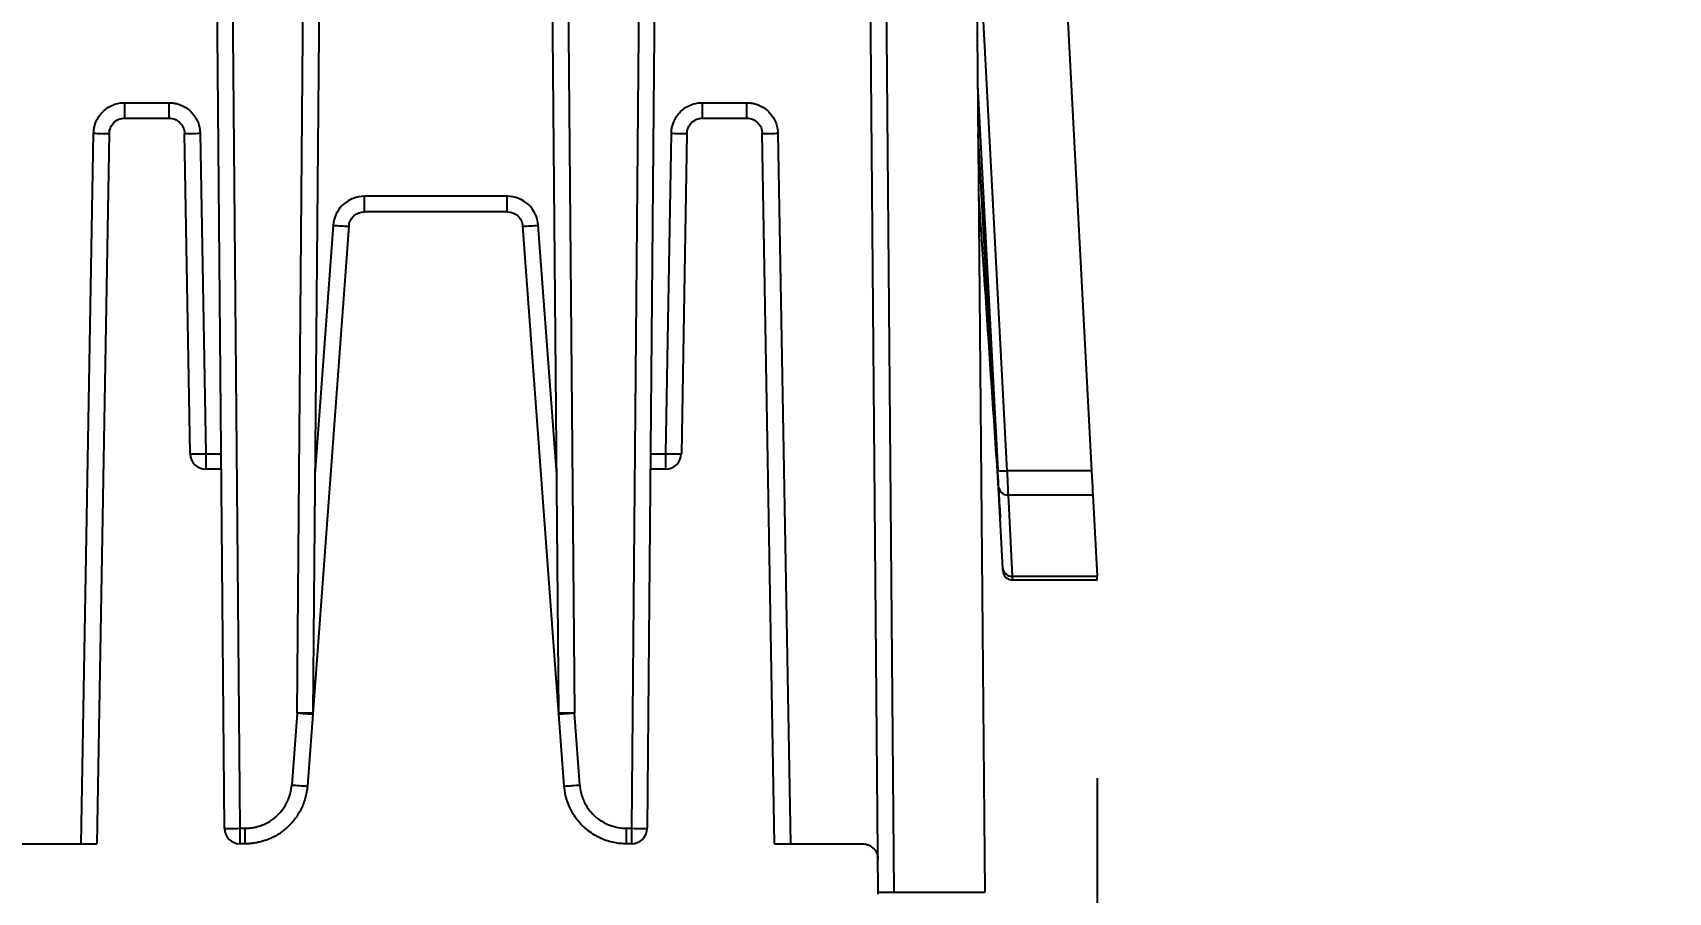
# Model space of a CAD drawing. Header units: inches. Extents: x 897.4 to 914.4, y -8.5 to 2.5.
# Drawn here: x 908.354 to 909.385, y -3.911 to -3.369 of the extents above; entities that cross this region are included whole.
import ezdxf

# ---------------------------------------------------------------- set-up
doc = ezdxf.new("R2010")
doc.units = ezdxf.units.IN
doc.header["$LTSCALE"] = 4
doc.header["$MEASUREMENT"] = 0
doc.layers.get('0').update_dxf_attribs({"linetype": 'CONTINUOUS'})
doc.layers.get('DEFPOINTS').update_dxf_attribs({"linetype": 'CONTINUOUS'})
doc.layers.add('DIMENSIONS', color=140, linetype='CONTINUOUS')
doc.styles.get("Standard").update_dxf_attribs({"font": 'romans.shx'})
doc.dimstyles.get("Standard").update_dxf_attribs({"dimtxt": 0.15, "dimasz": 0.18, "dimexe": 0.0625, "dimexo": 0.125, "dimgap": 0.0625, "dimtad": 0, "dimtih": 1, "dimtoh": 1, "dimzin": 0, "dimdsep": 46, "dimtxsty": 'Standard', "dimcen": 0.09, "dimadec": 0, "dimazin": 0, "dimtfac": 1, "dimtofl": 0, "dimtmove": 0, "dimatfit": 3, "dimfxl": 1, "dimtolj": 1, "dimtzin": 0, "dimarcsym": 0})

# ---------------------------------------------------------------- blocks, each defined once
blk = doc.blocks.new('*D17')
at = {"layer": 'DEFPOINTS', "color": 0}
for p in [(908.1915, -3.7142), (909.0254, -3.7142), (909.0254, -4.6485)]:
    blk.add_point(p, dxfattribs=at)
at = {"layer": 'DIMENSIONS', "color": 0, "lineweight": -2}
for p, q in [((908.1915, -3.8392), (908.1915, -4.711)), ((909.0254, -3.8392), (909.0254, -4.711)), ((908.0115, -4.6485), (907.8315, -4.6485)), ((909.2054, -4.6485), (909.3854, -4.6485))]:
    blk.add_line(p, q, dxfattribs=at)
at = {"layer": 'DIMENSIONS', "color": 0}
for points in [[(908.0115, -4.6185), (908.0115, -4.6785), (908.1915, -4.6485)], [(909.2054, -4.6185), (909.2054, -4.6785), (909.0254, -4.6485)]]:
    blk.add_solid(points, dxfattribs=at)
at = {"layer": 'DIMENSIONS', "color": 0, "char_height": 0.15, "attachment_point": 5}
for s, insert in [('\\A1;0.83', (908.6085, -4.511)), ('\\A1;[21.2]', (908.6085, -4.8253))]:
    blk.add_mtext(s, dxfattribs=dict(at, insert=insert))

msp = doc.modelspace()

# ---------------------------------------------------------------- linework, layer by layer
for p, q in [((908.4753, -3.8707), (908.4669, -2.907)), ((908.4851, -3.8707), (908.4767, -2.907)), ((908.521, -3.7982), (908.5288, -2.907)), ((908.5387, -2.907), (908.5309, -3.7982)), ((908.686, -3.7982), (908.6783, -2.907)), ((908.6881, -2.907), (908.6959, -3.7982)), ((908.7402, -2.907), (908.7318, -3.8707)), ((908.7501, -2.907), (908.7417, -3.8707)), ((908.8874, -3.9111), (908.8789, -2.9308)), ((908.8887, -2.9308), (908.8973, -3.9111)), ((908.9459, -2.9308), (908.9545, -3.9111)), ((909.0035, -3.2948), (909.0218, -3.6452)), ((908.9686, -3.6452), (908.9536, -3.3578)), ((908.95, -3.4018), (908.9627, -3.6449)), ((908.4125, -3.4131), (908.4403, -3.4131)), ((908.4125, -3.4228), (908.4125, -3.4131)), ((908.4125, -3.4228), (908.4403, -3.4228)), ((908.4403, -3.4228), (908.4403, -3.4131)), ((908.7766, -3.4131), (908.8045, -3.4131)), ((908.7766, -3.4228), (908.7766, -3.4131)), ((908.7766, -3.4228), (908.8045, -3.4228)), ((908.8045, -3.4228), (908.8045, -3.4131)), ((908.385, -3.8805), (908.3928, -3.4324)), ((908.4026, -3.4325), (908.3948, -3.8805)), ((908.4537, -3.6346), (908.4501, -3.4325)), ((908.46, -3.4324), (908.4635, -3.6345)), ((908.7534, -3.6345), (908.757, -3.4324)), ((908.7668, -3.4325), (908.7633, -3.6346)), ((908.8221, -3.8805), (908.8143, -3.4325)), ((908.8241, -3.4324), (908.832, -3.8805)), ((908.6535, -3.4721), (908.5635, -3.4721)), ((908.5635, -3.4819), (908.5635, -3.4721)), ((908.6535, -3.4819), (908.6535, -3.4721)), ((908.6535, -3.4819), (908.5635, -3.4819)), ((908.5537, -3.491), (908.5309, -3.7988)), ((908.5438, -3.4904), (908.5322, -3.6475)), ((908.6861, -3.7988), (908.6633, -3.491)), ((908.6847, -3.6475), (908.6731, -3.4904)), ((908.4635, -3.6345), (908.4732, -3.6345)), ((908.4635, -3.6345), (908.4635, -3.6443)), ((908.7437, -3.6345), (908.7534, -3.6345)), ((908.7534, -3.6443), (908.7534, -3.6345)), ((908.4733, -3.6443), (908.4635, -3.6443)), ((908.7534, -3.6443), (908.7436, -3.6443)), ((909.0218, -3.6452), (908.9686, -3.6452)), ((908.966, -3.7068), (908.9633, -3.6555)), ((908.9692, -3.6604), (909.0226, -3.6604)), ((908.9692, -3.6604), (908.9719, -3.7117)), ((909.0226, -3.6604), (909.0253, -3.7117)), ((908.9719, -3.7117), (909.0253, -3.7117)), ((908.972, -3.7142), (908.9715, -3.7141)), ((909.0254, -3.7142), (908.972, -3.7142)), ((908.521, -3.7982), (908.5177, -3.8434)), ((908.5309, -3.7988), (908.5275, -3.844)), ((908.6894, -3.844), (908.6861, -3.7988)), ((908.6992, -3.8434), (908.6959, -3.7982)), ((908.4851, -3.8707), (908.4882, -3.8707)), ((908.4851, -3.8805), (908.4851, -3.8707)), ((908.4882, -3.8707), (908.4882, -3.8805)), ((908.7287, -3.8707), (908.7318, -3.8707)), ((908.7287, -3.8805), (908.7287, -3.8707)), ((908.7318, -3.8707), (908.7318, -3.8805)), ((908.3395, -3.8805), (908.385, -3.8805)), ((908.4882, -3.8805), (908.4851, -3.8805)), ((908.7318, -3.8805), (908.7287, -3.8805)), ((908.832, -3.8805), (908.8774, -3.8805)), ((908.8874, -3.9122), (908.8874, -3.9111)), ((908.8973, -3.9111), (908.9545, -3.9111))]:
    msp.add_line(p, q)
at = {"flags": 128}
for points in [[(909.0218, -3.6452), (909.022, -3.6489), (909.0222, -3.6524), (909.0224, -3.6556), (909.0225, -3.6583), (909.0226, -3.6604)], [(909.0254, -3.7142), (909.0254, -3.7139), (909.0254, -3.7131), (909.0253, -3.7117)]]:
    msp.add_lwpolyline(points, dxfattribs=at)
for centre, radius, start, end in [((908.4002, -3.1504), 0.2821, 268.5007, 270.4994), ((908.4526, -3.1504), 0.2821, 269.5006, 271.4993), ((908.7643, -3.1504), 0.2821, 268.5007, 270.4994), ((908.8168, -3.1504), 0.2821, 269.5006, 271.4993), ((908.5672, -3.2084), 0.283, 265.2665, 267.2583), ((908.6497, -3.2084), 0.283, 272.7417, 274.7335), ((908.4635, -3.6344), 0.00984, 181, 270), ((908.7534, -3.6344), 0.00984, 270, 359), ((908.9664, -3.6308), 0.0146, 255.3187, 278.6978), ((908.9688, -3.6549), 0.00553, 186.8693, 274.194), ((908.9715, -3.7062), 0.00553, 186.8701, 274.1929), ((908.972, -3.7083), 0.00591, 183, 222.6267), ((908.521, -3.7981), 0.00984, 355.7636, 359.5), ((908.6959, -3.7981), 0.00984, 180.5, 184.2364), ((908.541, -3.5618), 0.2826, 265.2655, 267.2602), ((908.6759, -3.5618), 0.2826, 272.7398, 274.7345), ((908.4851, -3.8707), 0.00984, 180.5, 270), ((908.7318, -3.8707), 0.00984, 270, 359.5), ((908.8923, -3.6298), 0.2813, 268.9978, 271.0022)]:
    msp.add_arc(centre, radius, start, end)
for points, knots in [([(908.3928, -3.4324), (908.3928, -3.4316), (908.3929, -3.43), (908.3934, -3.4276), (908.3944, -3.4248), (908.396, -3.4217), (908.3986, -3.4186), (908.4017, -3.4161), (908.4051, -3.4144), (908.4088, -3.4133), (908.4112, -3.4131), (908.4125, -3.4131)], [0, 0, 0, 0, 0.07967, 0.159381, 0.24036, 0.368721, 0.500074, 0.628435, 0.759787, 0.87917, 1, 1, 1, 1]), ([(908.4026, -3.4325), (908.4027, -3.4299), (908.4038, -3.4274), (908.4074, -3.4239), (908.4099, -3.4228), (908.4125, -3.4228)], [0, 0, 0, 0, 0.5, 0.5, 1, 1, 1, 1]), ([(908.4403, -3.4131), (908.4411, -3.4131), (908.4427, -3.4132), (908.4451, -3.4136), (908.4479, -3.4145), (908.4511, -3.4161), (908.4541, -3.4186), (908.4567, -3.4217), (908.4585, -3.4251), (908.4597, -3.4287), (908.4599, -3.4312), (908.46, -3.4324)], [0, 0, 0, 0, 0.079667, 0.159375, 0.240351, 0.36871, 0.500062, 0.628424, 0.759778, 0.879166, 1, 1, 1, 1]), ([(908.4403, -3.4228), (908.4428, -3.4228), (908.4454, -3.4239), (908.449, -3.4274), (908.4501, -3.4299), (908.4501, -3.4325)], [0, 0, 0, 0, 0.5, 0.5, 1, 1, 1, 1]), ([(908.757, -3.4324), (908.757, -3.4316), (908.7571, -3.43), (908.7576, -3.4276), (908.7586, -3.4248), (908.7602, -3.4217), (908.7627, -3.4186), (908.7659, -3.4161), (908.7693, -3.4144), (908.773, -3.4133), (908.7754, -3.4131), (908.7766, -3.4131)], [0, 0, 0, 0, 0.07967, 0.159381, 0.24036, 0.368721, 0.500074, 0.628435, 0.759787, 0.87917, 1, 1, 1, 1]), ([(908.7668, -3.4325), (908.7669, -3.4299), (908.7679, -3.4274), (908.7716, -3.4239), (908.7741, -3.4228), (908.7766, -3.4228)], [0, 0, 0, 0, 0.5, 0.5, 1, 1, 1, 1]), ([(908.8045, -3.4131), (908.8053, -3.4131), (908.8069, -3.4132), (908.8093, -3.4136), (908.8121, -3.4145), (908.8152, -3.4161), (908.8183, -3.4186), (908.8209, -3.4217), (908.8227, -3.4251), (908.8239, -3.4287), (908.8241, -3.4312), (908.8241, -3.4324)], [0, 0, 0, 0, 0.079667, 0.159375, 0.240351, 0.36871, 0.500062, 0.628424, 0.759778, 0.879166, 1, 1, 1, 1]), ([(908.8045, -3.4228), (908.807, -3.4228), (908.8095, -3.4239), (908.8132, -3.4274), (908.8143, -3.4299), (908.8143, -3.4325)], [0, 0, 0, 0, 0.5, 0.5, 1, 1, 1, 1]), ([(908.9643, -3.6746), (908.9643, -3.6742), (908.9641, -3.6705), (908.9633, -3.6569), (908.9603, -3.6061), (908.9559, -3.5292), (908.952, -3.4622), (908.9503, -3.4327)], [0, 0, 0, 0, 0.0047241, 0.0467821, 0.1681851, 0.6350867, 1, 1, 1, 1]), ([(908.5635, -3.4721), (908.5586, -3.4721), (908.5537, -3.474), (908.5465, -3.4807), (908.5442, -3.4854), (908.5438, -3.4904)], [0, 0, 0, 0, 0.5, 0.5, 1, 1, 1, 1]), ([(908.6731, -3.4904), (908.6727, -3.4854), (908.6705, -3.4807), (908.6633, -3.474), (908.6584, -3.4721), (908.6535, -3.4721)], [0, 0, 0, 0, 0.5, 0.5, 1, 1, 1, 1]), ([(908.9506, -3.4712), (908.9517, -3.4879), (908.9554, -3.5424), (908.9597, -3.6065), (908.9631, -3.6565), (908.964, -3.6695), (908.9642, -3.6731), (908.9643, -3.6742), (908.9643, -3.6746), (908.9643, -3.6747)], [0, 0, 0, 0, 0.245051, 0.802233, 0.943853, 0.982453, 0.993783, 0.997504, 1, 1, 1, 1]), ([(908.5537, -3.491), (908.5538, -3.4885), (908.555, -3.4862), (908.5586, -3.4828), (908.561, -3.4819), (908.5635, -3.4819)], [0, 0, 0, 0, 0.5, 0.5, 1, 1, 1, 1]), ([(908.6535, -3.4819), (908.6559, -3.4819), (908.6584, -3.4828), (908.662, -3.4862), (908.6631, -3.4885), (908.6633, -3.491)], [0, 0, 0, 0, 0.5, 0.5, 1, 1, 1, 1]), ([(908.4537, -3.6346), (908.4537, -3.6346), (908.4547, -3.6346), (908.4584, -3.6346), (908.4609, -3.6346), (908.4635, -3.6345)], [0, 0, 0, 0, 0.5, 0.5, 1, 1, 1, 1]), ([(908.7534, -3.6345), (908.756, -3.6346), (908.7586, -3.6346), (908.7622, -3.6346), (908.7633, -3.6346), (908.7633, -3.6346)], [0, 0, 0, 0, 0.5, 0.5, 1, 1, 1, 1]), ([(908.9633, -3.6555), (908.9633, -3.6552), (908.9632, -3.6544), (908.9632, -3.6529), (908.9631, -3.6508), (908.9629, -3.6482), (908.9628, -3.646), (908.9627, -3.6449)], [0, 0, 0, 0, 0.166738, 0.332015, 0.500146, 0.749307, 1, 1, 1, 1]), ([(908.9686, -3.6452), (908.9687, -3.6462), (908.9687, -3.648), (908.9688, -3.6506), (908.9689, -3.6529), (908.969, -3.655), (908.9691, -3.6567), (908.9691, -3.6582), (908.9692, -3.6594), (908.9692, -3.6601), (908.9692, -3.6604)], [0, 0, 0, 0, 0.151844, 0.296021, 0.43253, 0.561368, 0.682535, 0.79603, 0.901852, 1, 1, 1, 1]), ([(908.9661, -3.7086), (908.9661, -3.7085), (908.9661, -3.7085), (908.966, -3.7079), (908.966, -3.7072), (908.966, -3.7068)], [0, 0, 0, 0, 0.3349232, 0.6650021, 1, 1, 1, 1]), ([(908.9666, -3.7107), (908.9669, -3.7112), (908.9674, -3.7122), (908.9688, -3.7133), (908.9703, -3.714), (908.9714, -3.7141), (908.972, -3.7141)], [0, 0, 0, 0, 0.2542782, 0.5126924, 0.7643306, 1, 1, 1, 1]), ([(908.5309, -3.7982), (908.5309, -3.7982), (908.5308, -3.7982), (908.5304, -3.7982), (908.5298, -3.7982), (908.5292, -3.7982), (908.5286, -3.7982), (908.5273, -3.7982), (908.5254, -3.7982), (908.5232, -3.7982), (908.5221, -3.7982), (908.5215, -3.7982), (908.5212, -3.7982), (908.521, -3.7982)], [0, 0, 0, 0, 0.114939, 0.217302, 0.307077, 0.384257, 0.448833, 0.500799, 0.75965, 0.883249, 0.942583, 0.971542, 1, 1, 1, 1]), ([(908.5309, -3.7988), (908.5309, -3.7988), (908.5298, -3.7988), (908.5262, -3.7985), (908.5236, -3.7984), (908.521, -3.7982)], [0, 0, 0, 0, 0.5, 0.5, 1, 1, 1, 1]), ([(908.6959, -3.7982), (908.6957, -3.7982), (908.6955, -3.7982), (908.6949, -3.7982), (908.6938, -3.7982), (908.6916, -3.7982), (908.689, -3.7982), (908.6866, -3.7982), (908.6863, -3.7982), (908.686, -3.7982)], [0, 0, 0, 0, 0.0285514, 0.0576057, 0.1171352, 0.2411407, 0.5008427, 0.6945002, 1, 1, 1, 1]), ([(908.6959, -3.7982), (908.6933, -3.7984), (908.6908, -3.7985), (908.6871, -3.7988), (908.6861, -3.7988), (908.6861, -3.7988)], [0, 0, 0, 0, 0.5, 0.5, 1, 1, 1, 1]), ([(908.4882, -3.8707), (908.4894, -3.8707), (908.4918, -3.8706), (908.4953, -3.87), (908.4994, -3.8687), (908.5039, -3.8665), (908.5085, -3.863), (908.5123, -3.8587), (908.5151, -3.8538), (908.517, -3.8487), (908.5175, -3.8452), (908.5177, -3.8434)], [0, 0, 0, 0, 0.080457, 0.160429, 0.241087, 0.370352, 0.500081, 0.629348, 0.759079, 0.879426, 1, 1, 1, 1]), ([(908.5275, -3.844), (908.5274, -3.8454), (908.5271, -3.848), (908.5262, -3.8518), (908.525, -3.8555), (908.5234, -3.8589), (908.5216, -3.8621), (908.5196, -3.8651), (908.5173, -3.8677), (908.5149, -3.8702), (908.5124, -3.8723), (908.5097, -3.8742), (908.507, -3.8758), (908.5043, -3.8771), (908.5015, -3.8782), (908.4988, -3.8791), (908.4961, -3.8797), (908.4934, -3.8802), (908.4908, -3.8805), (908.4891, -3.8805), (908.4882, -3.8805)], [0, 0, 0, 0, 0.068183, 0.134881, 0.200094, 0.263821, 0.326063, 0.386819, 0.44609, 0.503875, 0.560174, 0.614987, 0.668315, 0.720157, 0.770512, 0.819382, 0.866766, 0.912663, 0.957075, 1, 1, 1, 1]), ([(908.7287, -3.8805), (908.7274, -3.8805), (908.7248, -3.8804), (908.7208, -3.8798), (908.7167, -3.8787), (908.7126, -3.8772), (908.7085, -3.875), (908.7045, -3.8723), (908.7007, -3.869), (908.6973, -3.8651), (908.6943, -3.8606), (908.6919, -3.8555), (908.6901, -3.8499), (908.6897, -3.846), (908.6894, -3.844)], [0, 0, 0, 0, 0.064956, 0.133254, 0.204895, 0.279878, 0.358203, 0.439869, 0.524876, 0.613222, 0.704909, 0.799934, 0.898298, 1, 1, 1, 1]), ([(908.6992, -3.8434), (908.6994, -3.8446), (908.6996, -3.8469), (908.7005, -3.8504), (908.7021, -3.8543), (908.7046, -3.8587), (908.7085, -3.863), (908.713, -3.8665), (908.7181, -3.8689), (908.7234, -3.8705), (908.7269, -3.8707), (908.7287, -3.8707)], [0, 0, 0, 0, 0.08046, 0.160434, 0.241095, 0.370363, 0.500093, 0.629359, 0.759087, 0.87943, 1, 1, 1, 1]), ([(908.4753, -3.8707), (908.4753, -3.8708), (908.4763, -3.8708), (908.48, -3.8708), (908.4825, -3.8708), (908.4851, -3.8707)], [0, 0, 0, 0, 0.5, 0.5, 1, 1, 1, 1]), ([(908.7318, -3.8707), (908.7344, -3.8708), (908.737, -3.8708), (908.7406, -3.8708), (908.7417, -3.8708), (908.7417, -3.8707)], [0, 0, 0, 0, 0.5, 0.5, 1, 1, 1, 1]), ([(908.385, -3.8805), (908.3856, -3.8805), (908.3868, -3.8805), (908.3886, -3.8805), (908.3902, -3.8805), (908.3916, -3.8805), (908.3928, -3.8805), (908.3937, -3.8805), (908.3943, -3.8805), (908.3947, -3.8805), (908.3948, -3.8805), (908.3948, -3.8805)], [0, 0, 0, 0, 0.120093, 0.237939, 0.353539, 0.466893, 0.578003, 0.686867, 0.793488, 0.897865, 1, 1, 1, 1]), ([(908.8221, -3.8805), (908.8222, -3.8805), (908.8222, -3.8805), (908.8229, -3.8805), (908.824, -3.8805), (908.8255, -3.8805), (908.8274, -3.8805), (908.8296, -3.8805), (908.8312, -3.8805), (908.832, -3.8805)], [0, 0, 0, 0, 0.131745, 0.267193, 0.406344, 0.5492, 0.695761, 0.846027, 1, 1, 1, 1]), ([(908.8774, -3.8805), (908.8781, -3.8805), (908.8793, -3.8806), (908.8812, -3.8812), (908.8829, -3.8821), (908.8844, -3.8833), (908.8857, -3.8848), (908.8866, -3.8866), (908.8871, -3.8884), (908.8872, -3.8896), (908.8872, -3.8903)], [0, 0, 0, 0, 0.12697, 0.249353, 0.372143, 0.500287, 0.628647, 0.76, 0.879277, 1, 1, 1, 1])]:
    msp.add_open_spline(points, degree=3, knots=knots)
msp.add_open_spline([(908.9719, -3.7117), (908.9719, -3.7133), (908.972, -3.7142), (908.972, -3.7142)], degree=3)

# ---------------------------------------------------------------- dimensions: what is measured, and where the dimension line sits
at = {"layer": 'DIMENSIONS'}
dim = msp.add_linear_dim(base=(909.0254, -4.6485), p1=(908.1915, -3.7142), p2=(909.0254, -3.7142), dimstyle='Standard', override={"dimpost": '\\X'}, dxfattribs=at)
dim.commit()
dim.dimension.update_dxf_attribs({"geometry": '*D17', "text_midpoint": (908.6085, -4.6485)})

doc.saveas('drawing.dxf')
